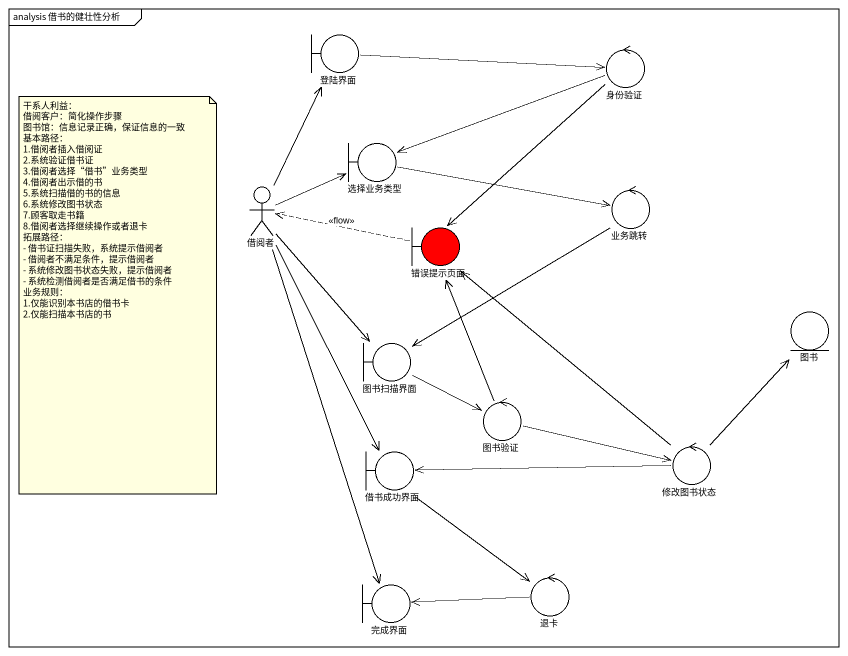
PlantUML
@startuml
mainframe analysis 借书的健壮性分析
boundary 登陆界面
control 身份验证
boundary 选择业务类型
actor 借阅者
control 业务跳转
boundary 错误提示页面 #FF0000
entity 图书
boundary 图书扫描界面
control 图书验证
boundary 借书成功界面
control 修改图书状态
boundary 完成界面
control 退卡
登陆界面 -right-> 身份验证
身份验证 -left-> 选择业务类型
身份验证 --> 错误提示页面
选择业务类型 -right-> 业务跳转
借阅者 -up-> 登陆界面
借阅者 -right-> 选择业务类型
借阅者 --> 图书扫描界面
借阅者 --> 借书成功界面
借阅者 --> 完成界面
业务跳转 --> 图书扫描界面
错误提示页面 .left.> 借阅者 : <<flow>>
图书扫描界面 -right-> 图书验证
图书验证 -up-> 错误提示页面
图书验证 -right-> 修改图书状态
借书成功界面 --> 退卡
修改图书状态 -up-> 错误提示页面
修改图书状态 -up-> 图书
修改图书状态 -left-> 借书成功界面
退卡 -left-> 完成界面
note as N1
  干系人利益：
  借阅客户：简化操作步骤
  图书馆：信息记录正确，保证信息的一致
  基本路径：
  1.借阅者插入借阅证
  2.系统验证借书证
  3.借阅者选择“借书”业务类型
  4.借阅者出示借的书
  5.系统扫描借的书的信息
  6.系统修改图书状态
  7.顾客取走书籍
  8.借阅者选择继续操作或者退卡
  拓展路径：
  - 借书证扫描失败，系统提示借阅者
  - 借阅者不满足条件，提示借阅者
  - 系统修改图书状态失败，提示借阅者
  - 系统检测借阅者是否满足借书的条件
  业务规则：
  1.仅能识别本书店的借书卡
  2.仅能扫描本书店的书
end note
@enduml
